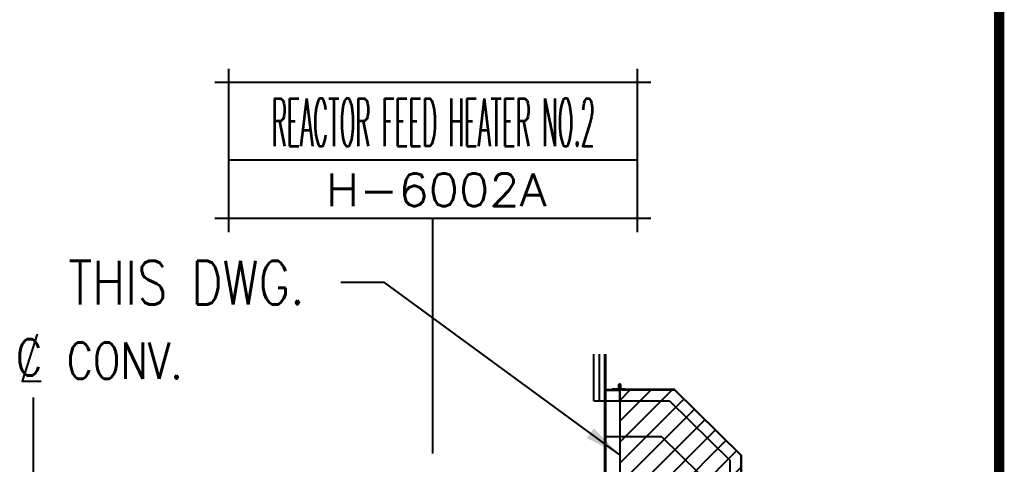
# Model space of a CAD drawing. Header units: millimetres. Extents: x 0 to 134087, y -49114 to 20834.
# Drawn here: x 19657 to 21348, y -39214 to -38450 of the extents above; entities that cross this region are included whole.
import ezdxf
from ezdxf.enums import TextEntityAlignment as Align

# ---------------------------------------------------------------- set-up
doc = ezdxf.new("R2010")
doc.units = ezdxf.units.MM
doc.header["$LTSCALE"] = 35
doc.linetypes.add('JNK-CENTER', pattern=[34, 30, -1.5, 1, -1.5])
doc.linetypes.add('JNK-PHANTOM', pattern=[15, 10, -1, 1, -1, 1, -1])
for name, color, linetype in [('CEN-R', 1, 'JNK-CENTER'), ('CON-C', 4, 'Continuous'), ('CON-G', 3, 'Continuous'), ('CON-W', 7, 'Continuous'), ('CON-Y', 2, 'Continuous'), ('Dim-W', 7, 'Continuous'), ('LOGO-FRAME', 7, 'Continuous'), ('PHA-M', 6, 'JNK-PHANTOM'), ('TXT-Y', 2, 'Continuous')]:
    doc.layers.add(name, color=color, linetype=linetype)
doc.layers.add('CONT-G', color=3, linetype='Continuous', lineweight=25)
doc.styles.add('SIMPLEX', font='simplex.shx', dxfattribs={"width": 0.8})
doc.dimstyles.new('DIM25', dxfattribs={"dimscale": 25, "dimtxt": 2.5, "dimasz": 2.5, "dimexe": 1, "dimexo": 1, "dimgap": 1, "dimtad": 1, "dimdec": 1, "dimdsep": 46, "dimtxsty": 'SIMPLEX', "dimcen": 0, "dimclrt": 2, "dimazin": 2, "dimtfac": 1, "dimtdec": 1, "dimtix": 1, "dimtmove": 2, "dimatfit": 0, "dimfxl": 0.18, "dimtolj": 1, "dimtzin": 0, "dimarcsym": 0})

# ---------------------------------------------------------------- blocks, each defined once
blk = doc.blocks.new('TITLE')
at = {"color": 7, "const_width": 0.707}
blk.add_lwpolyline([(823.317, 17.329), (823.317, 577.171)], dxfattribs=at)
blk = doc.blocks.new('NAMETAG')
at = {"layer": 'CON-W'}
for p, q in [((-15, 1), (-15, -11)), ((15, 1), (15, -11)), ((-16, 0), (16, 0)), ((-15, -5.7), (15, -5.7)), ((-16, -10), (16, -10))]:
    blk.add_line(p, q, dxfattribs=at)
at = {"layer": 'CON-C', "style": 'SIMPLEX', "width": 0.8}
blk.add_attdef('HEATER', text='', height=3.5, dxfattribs=at).set_placement((-0.04, -4.68), align=Align.CENTER)
at = {"layer": 'CON-G', "style": 'SIMPLEX', "width": 0.992635}
blk.add_attdef('NO.\\H-0000-0', text='', height=2.4, dxfattribs=at).set_placement((-13.7, -9.08), (13.64, -9.08), align=Align.FIT)
blk = doc.blocks.new('cl-mark')
at = {"layer": 'CON-Y'}
blk.add_lwpolyline([(0.508, 1.608), (-0.513, -1.624), (0.786, -1.624)], dxfattribs=at)
at = {"layer": 'CON-Y', "style": 'SIMPLEX', "width": 0.8}
blk.add_text('C', height=2.5, dxfattribs=at).set_placement((-0.047, 0.017), align=Align.MIDDLE)

msp = doc.modelspace()

# ---------------------------------------------------------------- hatches: boundary and pattern name
at = {"layer": 'Dim-W'}
h = msp.add_hatch(dxfattribs=at)
h.set_pattern_fill('ANSI31,_O', color=256, scale=8)
h.set_pattern_definition([(45, (-117208.992, -48654.503), (-17.9605122, 17.9605122), [])])
h.paths.add_polyline_path([(20896.1039, -39197.6012), (20781.9984, -39084.9687), (20687.6039, -39084.9687), (20687.6039, -39241.2187), (20732.1039, -39241.2187), (20751.1039, -39259.9687), (20751.1039, -39341.3437), (20782.3539, -39482.4687), (20782.3539, -39762.4687), (20896.1039, -39762.4687)])

# ---------------------------------------------------------------- linework, layer by layer
at = {"layer": 'CEN-R'}
for p, q in [((19680.9789, -39942.02), (19680.9789, -39098.6507)), ((20760.2182, -39166.2187), (20663.8539, -39166.2187)), ((20760.2182, -39166.2187), (20823.6039, -39228.7862))]:
    msp.add_line(p, q, dxfattribs=at)
at = {"layer": 'CON-G'}
for p, q in [((20662.2289, -39246.2187), (20662.2289, -39024.5383)), ((20663.8539, -39246.2187), (20663.8539, -39024.5383)), ((20690.8539, -39084.9687), (20690.8539, -39085.5937)), ((20690.8539, -39085.5937), (20781.7419, -39085.5937)), ((20696.9789, -39084.9687), (20781.9984, -39084.9687)), ((20781.7419, -39085.5937), (20895.4789, -39197.8625)), ((20781.9984, -39084.9687), (20896.1039, -39197.6012)), ((20895.4789, -39197.8625), (20895.4789, -39327.2187)), ((20896.1039, -39197.6012), (20896.1039, -39331.5937))]:
    msp.add_line(p, q, dxfattribs=at)
msp.add_lwpolyline([(20687.6039, -39084.9687), (20687.6039, -39075.5937), (20687.9789, -39075.5937, -0.414213562), (20688.7289, -39076.3437), (20688.7289, -39082.7812, 0.414213562), (20689.7914, -39083.8437), (20696.2289, -39083.8437, -0.414213562), (20696.9789, -39084.5937), (20696.9789, -39084.9687)], format="xyb", close=True, dxfattribs=at)
at = {"layer": 'CON-W'}
msp.add_line((20283.5255, -38901.4584), (20208.5255, -38901.4584), dxfattribs=at)
at = {"layer": 'CON-Y'}
msp.add_line((20366.6039, -39194.8946), (20366.6039, -38791.4968), dxfattribs=at)
at = {"layer": 'CONT-G'}
for p, q in [((20663.8539, -39084.9687), (20686.4789, -39084.9687)), ((20663.8539, -39086.0937), (20686.4789, -39086.0937))]:
    msp.add_line(p, q, dxfattribs=at)
msp.add_lwpolyline([(20687.6039, -39084.9687), (20675.1039, -39084.9687), (20675.1039, -39084.5937, -0.414213562), (20675.9789, -39083.7187), (20685.1039, -39083.7187, 0.414213562), (20686.3539, -39082.4687), (20686.3539, -39076.4687, -0.414213562), (20687.2289, -39075.5937), (20687.6039, -39075.5937)], format="xyb", close=True, dxfattribs=at)
at = {"layer": 'Dim-W'}
msp.add_lwpolyline([(20687.6039, -39084.9687), (20687.6039, -39241.2187), (20732.1039, -39241.2187), (20751.1039, -39259.9687), (20751.1039, -39341.3437), (20782.3539, -39482.4687), (20782.3539, -39762.4687), (20896.1039, -39762.4687), (20896.1039, -39197.6012), (20781.9984, -39084.9687), (20687.6039, -39084.9687)], dxfattribs=at)
at = {"layer": 'PHA-M'}
for p, q in [((20643.4789, -39104.3437), (20643.4789, -39024.5383)), ((20652.8539, -39104.3437), (20652.8539, -39024.5383)), ((20687.6039, -39104.3437), (20687.6039, -39084.9687)), ((20643.4789, -39104.3437), (20686.4789, -39104.3437)), ((20687.6039, -39104.3437), (20773.157, -39104.3437)), ((20773.157, -39104.3437), (20876.7289, -39206.5786)), ((20876.7289, -39206.5786), (20876.7289, -39331.5937))]:
    msp.add_line(p, q, dxfattribs=at)

# ---------------------------------------------------------------- block references
at = {"linetype": 'ByBlock', "xscale": 24.99999999749996, "yscale": 24.99999999749996, "zscale": 24.99999999749996}
msp.add_blockref('TITLE', (756.2886, -49114.431), dxfattribs=at)
at = {"layer": 'LOGO-FRAME'}
ref = msp.add_blockref('NAMETAG', (20366.6039, -38557.4968), dxfattribs=dict(at, xscale=-23.40000000000001, yscale=23.40000000000001, zscale=23.40000000000001))
ref.add_attrib('HEATER', 'REACTOR FEED HEATER NO.2', dxfattribs={"layer": 'CON-C', "height": 81.9, "style": 'SIMPLEX', "width": 0.35}).set_placement((20367.5399, -38667.0088), align=Align.CENTER)
ref.add_attrib('NO.\\H-0000-0', '   H-6002A   ', dxfattribs={"layer": 'CON-G', "height": 56.16, "style": 'SIMPLEX', "width": 0.906155}).set_placement((20047.4279, -38769.9688), (20687.1839, -38769.9688), align=Align.FIT)
at = {"layer": 'TXT-Y'}
ref = msp.add_blockref('cl-mark', (19674.5817, -39030.2744), dxfattribs=dict(at, xscale=25, yscale=25, zscale=25))
ref.add_attrib('EQUIP-NAME', 'CONV.', (19738.1157, -39066.5674), dxfattribs={"layer": '0', "height": 62.5, "style": 'SIMPLEX', "width": 0.8})

# ---------------------------------------------------------------- texts
at = {"layer": 'CON-G', "style": 'SIMPLEX', "width": 0.8}
msp.add_text('THIS DWG.', height=75, dxfattribs=at).set_placement((19740.8826, -38938.9584))

# ---------------------------------------------------------------- leaders
at = {"layer": 'Dim-W'}
msp.add_leader([(20687.6039, -39197.0844), (20283.5255, -38901.4584)], dimstyle='DIM25', override={"dimgap": 1, "dimtad": 0, "dimdec": 0, "dimtdec": 0, "dimtix": 0, "dimtfill": 1}, dxfattribs=at)

doc.saveas('drawing.dxf')
